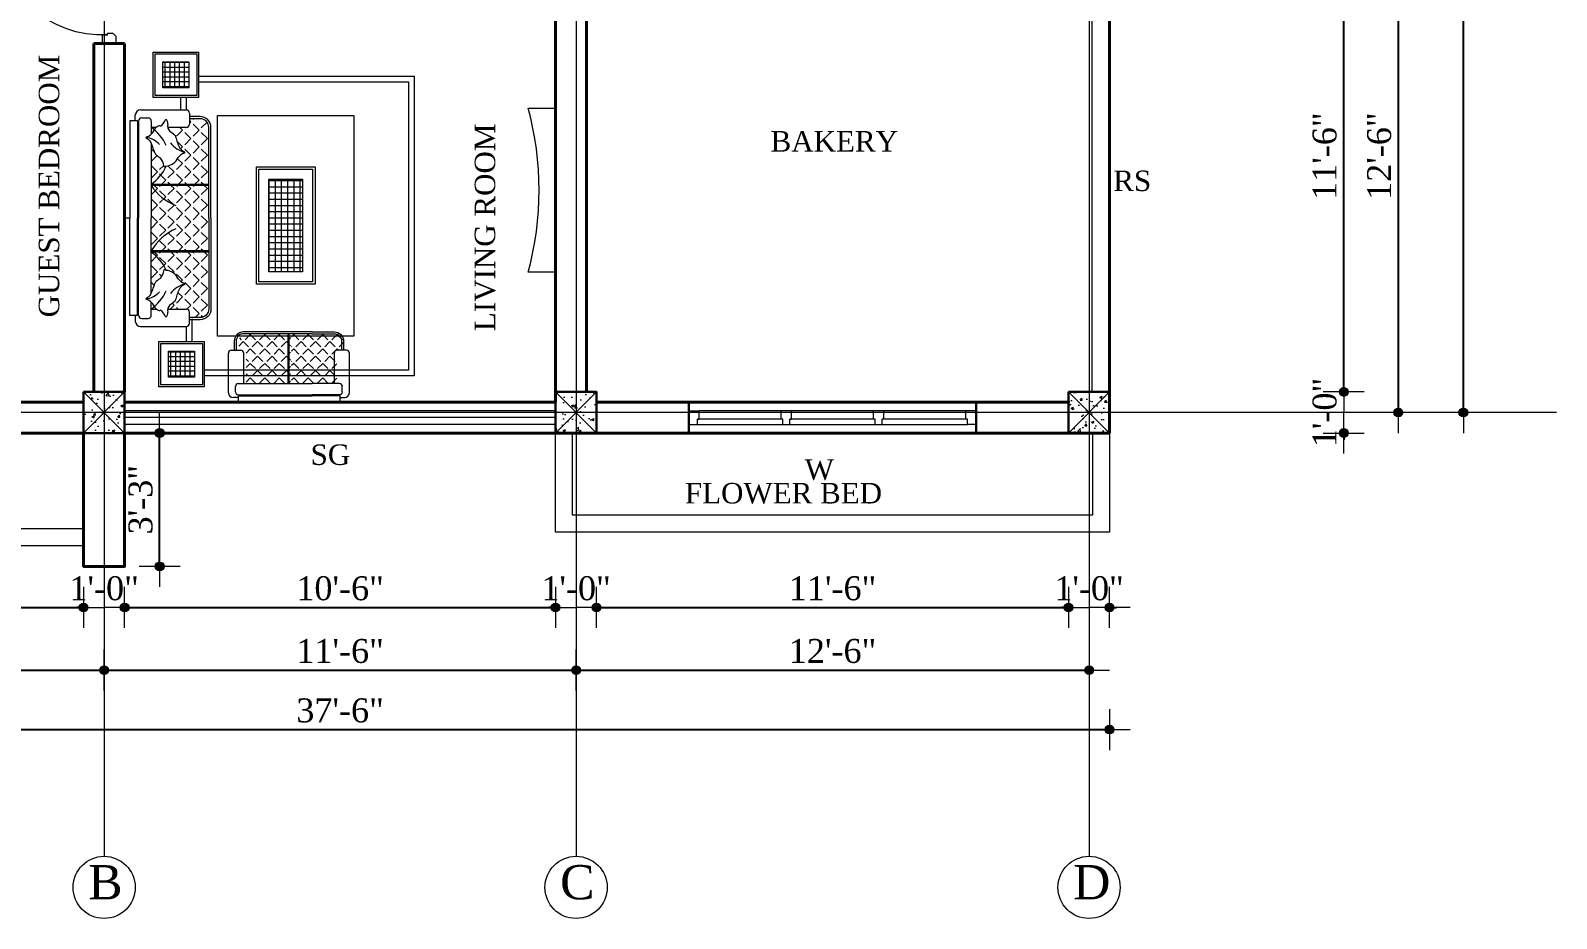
# Model space of a CAD drawing. Header units: feet. Extents: x 28652 to 66086, y -6769 to -640.
# Drawn here: x 63044.3 to 63490.5, y -1328.1 to -1068.5 of the extents above; entities that cross this region are included whole.
import ezdxf

# ---------------------------------------------------------------- set-up
doc = ezdxf.new("R2010")
doc.units = ezdxf.units.FT
doc.header["$LTSCALE"] = 50
doc.header["$MEASUREMENT"] = 0
doc.header["$PDMODE"] = 34
for name, color, linetype, lineweight in [('DIMENSION', 142, 'Continuous', 13), ('SES- Door&Window', 21, 'Continuous', 15), ('SES-DIMENSION', 142, 'Continuous', 13), ('SES-Furniture', 45, 'Continuous', 5), ('SES-HACTH', 8, 'Continuous', 13), ('SES-REBARS', 1, 'Continuous', 40), ('SES-Set Back Line', 2, 'Continuous', 15), ('SES-Staircase', 134, 'Continuous', 13), ('SES-TEXT', 3, 'Continuous', 20), ('SES-Wall Plan', 6, 'Continuous', 30)]:
    doc.layers.add(name, color=color, linetype=linetype, lineweight=lineweight)
doc.styles.add('7 INCH', font='times.ttf', dxfattribs={"height": 7})
doc.styles.add('SES-ARAIL', font='times.ttf', dxfattribs={"height": 6})
doc.linetypes.add('ZIGZAG', pattern='A,0.0001,-0.2,[131,ltypeshp.shx,S=0.2,R=0,X=-0.2,Y=0],-0.4,[131,ltypeshp.shx,S=0.2,R=180,X=0.2,Y=0],-0.2', length=0.8001)
doc.dimstyles.new('7 INCH', dxfattribs={"dimscale": 0, "dimtxt": 7, "dimasz": 1, "dimexe": 2, "dimexo": 9, "dimgap": 2, "dimtad": 1, "dimdec": 0, "dimzin": 3, "dimdsep": 46, "dimlunit": 4, "dimtxsty": '7 INCH', "dimblk": 'DIM', "dimcen": 3, "dimdle": 3, "dimse1": 1, "dimse2": 1, "dimclrd": 256, "dimclre": 256, "dimclrt": 7, "dimadec": 1, "dimazin": 2, "dimtfac": 1, "dimtdec": 0, "dimtix": 1, "dimtofl": 0, "dimtmove": 2, "dimatfit": 3, "dimldrblk": 'DIM', "dimfxl": 2, "dimfrac": 2, "dimtolj": 2, "dimtzin": 0, "dimarcsym": 0})

# ---------------------------------------------------------------- blocks, each defined once
blk = doc.blocks.new('c11')
at = {"layer": 'SES-HACTH', "linetype": 'ByBlock'}
h = blk.add_hatch(dxfattribs=at)
h.set_pattern_fill('AR-CONC', color=256)
h.set_pattern_definition([(50, (-20422.33, 19414.4167), (7.1726018, -0.6275213), [0.75, -8.25]), (355, (-20422.33, 19414.417), (-1.3875133, 7.5219213), [0.6, -6.6]), (100.451444, (-20421.732, 19414.3644), (5.7850885, 6.8943999), [0.637402, -7.0114211]), (46.1842, (-20422.33, 19416.417), (10.6724133, -1.6551928), [1.125, -12.375]), (96.635635, (-20421.441, 19416.279), (9.3466195, 9.741186), [0.9561034, -10.5171376]), (351.184164, (-20422.33, 19416.417), (9.3466195, 9.741186), [0.9, -9.9]), (21, (-20421.33, 19415.9167), (5.9690705, -4.0261889), [0.75, -8.25]), (326, (-20421.33, 19415.917), (2.4331533, 7.2515005), [0.6, -6.6]), (71.451445, (-20420.8325, 19415.581), (8.4022238, 3.2253115), [0.6374019, -7.0114211]), (37.5, (-20422.33, 19414.4167), (0.12159855, 3.32893854), [0, -6.52, 0, -6.7, 0, -6.625]), (7.5, (-20422.33, 19414.4167), (2.63069537, 3.9441171), [0, -3.82, 0, -6.37, 0, -2.525]), (327.5, (-20424.56, 19414.4167), (5.33822436, -0.22554872), [0, -2.5, 0, -7.8, 0, -10.35]), (317.5, (-20425.56, 19414.4167), (5.8318617, 1.0010498), [0, -3.25, 0, -5.18, 0, -7.35])])
h.paths.add_polyline_path([(-6, 6), (-6, -6), (6, -6), (6, 6)])
for p, q in [((-6, 6), (6, -6)), ((6, 6), (-6, -6))]:
    blk.add_line(p, q, dxfattribs=at)
at = {"layer": 'SES-Wall Plan', "linetype": 'ByBlock'}
blk.add_lwpolyline([(-6, 6), (6, 6), (6, -6), (-6, -6)], close=True, dxfattribs=at)
blk = doc.blocks.new('6H')
at = {"layer": 'SES- Door&Window'}
for p, q in [((-78, -2.5), (-75.5, -2.5)), ((-75.5, -2.5), (3.5, -2.5)), ((-75.5, -2.5), (-75.5, -4)), ((-75.5, -4), (-75, -4)), ((-50.5, -4), (-75.5, -4)), ((-75, -4), (-75, -6.5)), ((-51, -4), (-51, -6.5)), ((-50.5, -2.5), (-50.5, -4)), ((-48.5, -2.5), (-48.5, -4)), ((-48.5, -4), (-48, -4)), ((-23.5, -4), (-48.5, -4)), ((-48, -4), (-48, -6.5)), ((-24, -4), (-24, -6.5)), ((-23.5, -4), (-24, -4)), ((-23.5, -2.5), (-23.5, -4)), ((-21.5, -2.5), (-21.5, -4)), ((3, -4), (-21.5, -4)), ((-21, -4), (-21, -6.5)), ((3, -4), (3, -6.5)), ((3.5, -4), (3, -4)), ((6, -2.5), (3.5, -2.5)), ((3.5, -2.5), (3.5, -4)), ((-78, -6.5), (-75, -6.5)), ((3, -6.5), (-75, -6.5)), ((6, -6.5), (3, -6.5))]:
    blk.add_line(p, q, dxfattribs=at)
at = {"layer": 'SES-Wall Plan'}
for p, q in [((-78, -9), (-78, 0)), ((-78, -9), (-78, 0)), ((6, -9), (6, 0))]:
    blk.add_line(p, q, dxfattribs=at)
blk.add_lwpolyline([(6, 0), (-78, 0), (-78, -9), (6, -9)], close=True, dxfattribs=at)
blk = doc.blocks.new('DIM')
at = {"layer": 'DIMENSION'}
h = blk.add_hatch(color=256, dxfattribs=at)
h.paths.add_polyline_path([(0, 1.28), (0, 0), (1.28, 0, 0.414214)])
h.paths.add_polyline_path([(1.28, 0), (0, 0), (0, -1.28, 0.414214)])
h.paths.add_polyline_path([(0, 0), (-1.28, 0, 0.414214), (0, -1.28)])
h.paths.add_polyline_path([(0, 1.28, 0.414214), (-1.28, 0), (0, 0)])
for p, q in [((0, 6), (0, -6)), ((-6, 0), (6, 0))]:
    blk.add_line(p, q, dxfattribs=at)
blk.add_circle((0, 0), 1.28, dxfattribs=at)
blk = doc.blocks.new('*D1633')
at = {"layer": 'Defpoints', "color": 0, "linetype": 'ByBlock', "transparency": 16777216}
for p in [(62921.82, -1186.19), (63059.82, -1186.19), (63059.82, -1237.19)]:
    blk.add_point(p, dxfattribs=at)
at = {"layer": 'SES-DIMENSION', "linetype": 'ByBlock', "lineweight": -2, "transparency": 16777216}
blk.add_line((62922.82, -1237.19), (63058.82, -1237.19), dxfattribs=at)
at = {"layer": 'SES-DIMENSION', "linetype": 'ByBlock', "lineweight": -2, "transparency": 16777216, "rotation": 180}
blk.add_blockref('DIM', (62921.82, -1237.19), dxfattribs=at)
at = {"layer": 'SES-DIMENSION', "linetype": 'ByBlock', "lineweight": -2, "transparency": 16777216}
blk.add_blockref('DIM', (63059.82, -1237.19), dxfattribs=at)
at = {"layer": 'SES-DIMENSION', "color": 7, "linetype": 'ByBlock', "transparency": 16777216, "insert": (62990.82, -1231.63), "char_height": 7, "attachment_point": 5, "style": '7 INCH'}
blk.add_mtext('\\A2;11\'-6"', dxfattribs=at)
blk = doc.blocks.new('*D1634')
at = {"layer": 'Defpoints', "color": 0, "linetype": 'ByBlock', "transparency": 16777216}
for p in [(63059.82, -1186.19), (63071.82, -1186.19), (63071.82, -1237.19)]:
    blk.add_point(p, dxfattribs=at)
at = {"layer": 'SES-DIMENSION', "linetype": 'ByBlock', "lineweight": -2, "transparency": 16777216}
for p, q in [((63058.82, -1237.19), (63057.82, -1237.19)), ((63072.82, -1237.19), (63073.82, -1237.19))]:
    blk.add_line(p, q, dxfattribs=at)
blk.add_blockref('DIM', (63059.82, -1237.19), dxfattribs=at)
at = {"layer": 'SES-DIMENSION', "linetype": 'ByBlock', "lineweight": -2, "transparency": 16777216, "rotation": 180}
blk.add_blockref('DIM', (63071.82, -1237.19), dxfattribs=at)
at = {"layer": 'SES-DIMENSION', "color": 7, "linetype": 'ByBlock', "transparency": 16777216, "insert": (63065.82, -1231.63), "char_height": 7, "attachment_point": 5, "style": '7 INCH'}
blk.add_mtext('\\A2;1\'-0"', dxfattribs=at)
blk = doc.blocks.new('*D1635')
at = {"layer": 'Defpoints', "color": 0, "linetype": 'ByBlock', "transparency": 16777216}
for p in [(63071.82, -1186.19), (63197.82, -1183.19), (63197.82, -1237.19)]:
    blk.add_point(p, dxfattribs=at)
at = {"layer": 'SES-DIMENSION', "linetype": 'ByBlock', "lineweight": -2, "transparency": 16777216}
blk.add_line((63072.82, -1237.19), (63196.82, -1237.19), dxfattribs=at)
at = {"layer": 'SES-DIMENSION', "linetype": 'ByBlock', "lineweight": -2, "transparency": 16777216, "rotation": 180}
blk.add_blockref('DIM', (63071.82, -1237.19), dxfattribs=at)
at = {"layer": 'SES-DIMENSION', "linetype": 'ByBlock', "lineweight": -2, "transparency": 16777216}
blk.add_blockref('DIM', (63197.82, -1237.19), dxfattribs=at)
at = {"layer": 'SES-DIMENSION', "color": 7, "linetype": 'ByBlock', "transparency": 16777216, "insert": (63134.82, -1231.63), "char_height": 7, "attachment_point": 5, "style": '7 INCH'}
blk.add_mtext('\\A2;10\'-6"', dxfattribs=at)
blk = doc.blocks.new('*D1636')
at = {"layer": 'Defpoints', "color": 0, "linetype": 'ByBlock', "transparency": 16777216}
for p in [(63197.82, -1183.19), (63209.82, -1186.19), (63209.82, -1237.19)]:
    blk.add_point(p, dxfattribs=at)
at = {"layer": 'SES-DIMENSION', "linetype": 'ByBlock', "lineweight": -2, "transparency": 16777216}
for p, q in [((63196.82, -1237.19), (63195.82, -1237.19)), ((63210.82, -1237.19), (63211.82, -1237.19))]:
    blk.add_line(p, q, dxfattribs=at)
blk.add_blockref('DIM', (63197.82, -1237.19), dxfattribs=at)
at = {"layer": 'SES-DIMENSION', "linetype": 'ByBlock', "lineweight": -2, "transparency": 16777216, "rotation": 180}
blk.add_blockref('DIM', (63209.82, -1237.19), dxfattribs=at)
at = {"layer": 'SES-DIMENSION', "color": 7, "linetype": 'ByBlock', "transparency": 16777216, "insert": (63203.82, -1231.63), "char_height": 7, "attachment_point": 5, "style": '7 INCH'}
blk.add_mtext('\\A2;1\'-0"', dxfattribs=at)
blk = doc.blocks.new('*D1637')
at = {"layer": 'Defpoints', "color": 0, "linetype": 'ByBlock', "transparency": 16777216}
for p in [(63209.82, -1186.19), (63347.82, -1186.19), (63347.82, -1237.19)]:
    blk.add_point(p, dxfattribs=at)
at = {"layer": 'SES-DIMENSION', "linetype": 'ByBlock', "lineweight": -2, "transparency": 16777216}
blk.add_line((63210.82, -1237.19), (63346.82, -1237.19), dxfattribs=at)
at = {"layer": 'SES-DIMENSION', "linetype": 'ByBlock', "lineweight": -2, "transparency": 16777216, "rotation": 180}
blk.add_blockref('DIM', (63209.82, -1237.19), dxfattribs=at)
at = {"layer": 'SES-DIMENSION', "linetype": 'ByBlock', "lineweight": -2, "transparency": 16777216}
blk.add_blockref('DIM', (63347.82, -1237.19), dxfattribs=at)
at = {"layer": 'SES-DIMENSION', "color": 7, "linetype": 'ByBlock', "transparency": 16777216, "insert": (63278.82, -1231.63), "char_height": 7, "attachment_point": 5, "style": '7 INCH'}
blk.add_mtext('\\A2;11\'-6"', dxfattribs=at)
blk = doc.blocks.new('*D1638')
at = {"layer": 'Defpoints', "color": 0, "linetype": 'ByBlock', "transparency": 16777216}
for p in [(63347.82, -1186.19), (63359.82, -1186.19), (63359.82, -1237.19)]:
    blk.add_point(p, dxfattribs=at)
at = {"layer": 'SES-DIMENSION', "linetype": 'ByBlock', "lineweight": -2, "transparency": 16777216}
for p, q in [((63346.82, -1237.19), (63345.82, -1237.19)), ((63360.82, -1237.19), (63361.82, -1237.19))]:
    blk.add_line(p, q, dxfattribs=at)
blk.add_blockref('DIM', (63347.82, -1237.19), dxfattribs=at)
at = {"layer": 'SES-DIMENSION', "linetype": 'ByBlock', "lineweight": -2, "transparency": 16777216, "rotation": 180}
blk.add_blockref('DIM', (63359.82, -1237.19), dxfattribs=at)
at = {"layer": 'SES-DIMENSION', "color": 7, "linetype": 'ByBlock', "transparency": 16777216, "insert": (63353.82, -1231.63), "char_height": 7, "attachment_point": 5, "style": '7 INCH'}
blk.add_mtext('\\A2;1\'-0"', dxfattribs=at)
blk = doc.blocks.new('*D1639')
at = {"layer": 'Defpoints', "color": 0, "linetype": 'ByBlock', "transparency": 16777216}
for p in [(62915.82, -1186.19), (63065.82, -1186.19), (63065.82, -1255.52)]:
    blk.add_point(p, dxfattribs=at)
at = {"layer": 'SES-DIMENSION', "linetype": 'ByBlock', "lineweight": -2, "transparency": 16777216}
blk.add_line((62916.82, -1255.52), (63064.82, -1255.52), dxfattribs=at)
at = {"layer": 'SES-DIMENSION', "linetype": 'ByBlock', "lineweight": -2, "transparency": 16777216, "rotation": 180}
blk.add_blockref('DIM', (62915.82, -1255.52), dxfattribs=at)
at = {"layer": 'SES-DIMENSION', "linetype": 'ByBlock', "lineweight": -2, "transparency": 16777216}
blk.add_blockref('DIM', (63065.82, -1255.52), dxfattribs=at)
at = {"layer": 'SES-DIMENSION', "color": 7, "linetype": 'ByBlock', "transparency": 16777216, "insert": (62990.82, -1249.96), "char_height": 7, "attachment_point": 5, "style": '7 INCH'}
blk.add_mtext('\\A2;12\'-6"', dxfattribs=at)
blk = doc.blocks.new('*D1640')
at = {"layer": 'Defpoints', "color": 0, "linetype": 'ByBlock', "transparency": 16777216}
for p in [(63065.82, -1186.19), (63203.82, -1186.19), (63203.82, -1255.52)]:
    blk.add_point(p, dxfattribs=at)
at = {"layer": 'SES-DIMENSION', "linetype": 'ByBlock', "lineweight": -2, "transparency": 16777216}
blk.add_line((63066.82, -1255.52), (63202.82, -1255.52), dxfattribs=at)
at = {"layer": 'SES-DIMENSION', "linetype": 'ByBlock', "lineweight": -2, "transparency": 16777216, "rotation": 180}
blk.add_blockref('DIM', (63065.82, -1255.52), dxfattribs=at)
at = {"layer": 'SES-DIMENSION', "linetype": 'ByBlock', "lineweight": -2, "transparency": 16777216}
blk.add_blockref('DIM', (63203.82, -1255.52), dxfattribs=at)
at = {"layer": 'SES-DIMENSION', "color": 7, "linetype": 'ByBlock', "transparency": 16777216, "insert": (63134.82, -1249.96), "char_height": 7, "attachment_point": 5, "style": '7 INCH'}
blk.add_mtext('\\A2;11\'-6"', dxfattribs=at)
blk = doc.blocks.new('*D1641')
at = {"layer": 'Defpoints', "color": 0, "linetype": 'ByBlock', "transparency": 16777216}
for p in [(63203.82, -1186.19), (63353.82, -1186.19), (63353.82, -1255.52)]:
    blk.add_point(p, dxfattribs=at)
at = {"layer": 'SES-DIMENSION', "linetype": 'ByBlock', "lineweight": -2, "transparency": 16777216}
blk.add_line((63204.82, -1255.52), (63352.82, -1255.52), dxfattribs=at)
at = {"layer": 'SES-DIMENSION', "linetype": 'ByBlock', "lineweight": -2, "transparency": 16777216, "rotation": 180}
blk.add_blockref('DIM', (63203.82, -1255.52), dxfattribs=at)
at = {"layer": 'SES-DIMENSION', "linetype": 'ByBlock', "lineweight": -2, "transparency": 16777216}
blk.add_blockref('DIM', (63353.82, -1255.52), dxfattribs=at)
at = {"layer": 'SES-DIMENSION', "color": 7, "linetype": 'ByBlock', "transparency": 16777216, "insert": (63278.82, -1249.96), "char_height": 7, "attachment_point": 5, "style": '7 INCH'}
blk.add_mtext('\\A2;12\'-6"', dxfattribs=at)
blk = doc.blocks.new('*D1642')
at = {"layer": 'Defpoints', "color": 0, "linetype": 'ByBlock', "transparency": 16777216}
for p in [(62909.82, -1186.19), (63359.82, -1186.19), (63359.82, -1272.9)]:
    blk.add_point(p, dxfattribs=at)
at = {"layer": 'SES-DIMENSION', "linetype": 'ByBlock', "lineweight": -2, "transparency": 16777216}
blk.add_line((62910.82, -1272.9), (63358.82, -1272.9), dxfattribs=at)
at = {"layer": 'SES-DIMENSION', "linetype": 'ByBlock', "lineweight": -2, "transparency": 16777216, "rotation": 180}
blk.add_blockref('DIM', (62909.82, -1272.9), dxfattribs=at)
at = {"layer": 'SES-DIMENSION', "linetype": 'ByBlock', "lineweight": -2, "transparency": 16777216}
blk.add_blockref('DIM', (63359.82, -1272.9), dxfattribs=at)
at = {"layer": 'SES-DIMENSION', "color": 7, "linetype": 'ByBlock', "transparency": 16777216, "insert": (63134.82, -1267.33), "char_height": 7, "attachment_point": 5, "style": '7 INCH'}
blk.add_mtext('\\A2;37\'-6"', dxfattribs=at)
blk = doc.blocks.new('*D1662')
at = {"layer": 'Defpoints', "color": 0, "linetype": 'ByBlock', "transparency": 16777216}
for p in [(63359.82, -1174.19), (63428.28, -1174.19), (63359.82, -1186.19)]:
    blk.add_point(p, dxfattribs=at)
at = {"layer": 'SES-DIMENSION', "linetype": 'ByBlock', "lineweight": -2, "transparency": 16777216}
for p, q in [((63428.28, -1173.19), (63428.28, -1172.19)), ((63428.28, -1187.19), (63428.28, -1188.19))]:
    blk.add_line(p, q, dxfattribs=at)
for p, rotation in [((63428.28, -1174.19), 270), ((63428.28, -1186.19), 90)]:
    blk.add_blockref('DIM', p, dxfattribs=dict(at, rotation=rotation))
at = {"layer": 'SES-DIMENSION', "color": 7, "linetype": 'ByBlock', "transparency": 16777216, "insert": (63422.72, -1180.19), "char_height": 7, "attachment_point": 5, "rotation": 90, "style": '7 INCH'}
blk.add_mtext('\\A2;1\'-0"', dxfattribs=at)
blk = doc.blocks.new('*D1663')
at = {"layer": 'Defpoints', "color": 0, "linetype": 'ByBlock', "transparency": 16777216}
for p in [(63359.82, -1036.3), (63428.28, -1036.3), (63359.82, -1174.19)]:
    blk.add_point(p, dxfattribs=at)
at = {"layer": 'SES-DIMENSION', "linetype": 'ByBlock', "lineweight": -2, "transparency": 16777216}
blk.add_line((63428.28, -1173.19), (63428.28, -1037.3), dxfattribs=at)
for p, rotation in [((63428.28, -1036.3), 90), ((63428.28, -1174.19), 270)]:
    blk.add_blockref('DIM', p, dxfattribs=dict(at, rotation=rotation))
at = {"layer": 'SES-DIMENSION', "color": 7, "linetype": 'ByBlock', "transparency": 16777216, "insert": (63422.72, -1105.24), "char_height": 7, "attachment_point": 5, "rotation": 90, "style": '7 INCH'}
blk.add_mtext('\\A2;11\'-6"', dxfattribs=at)
blk = doc.blocks.new('*D1668')
at = {"layer": 'Defpoints', "color": 0, "linetype": 'ByBlock', "transparency": 16777216}
for p in [(63359.82, -1030.3), (63359.82, -1180.19), (63444.24, -1180.19)]:
    blk.add_point(p, dxfattribs=at)
at = {"layer": 'SES-DIMENSION', "linetype": 'ByBlock', "lineweight": -2, "transparency": 16777216}
blk.add_line((63444.24, -1031.3), (63444.24, -1179.19), dxfattribs=at)
for p, rotation in [((63444.24, -1030.3), 90), ((63444.24, -1180.19), 270)]:
    blk.add_blockref('DIM', p, dxfattribs=dict(at, rotation=rotation))
at = {"layer": 'SES-DIMENSION', "color": 7, "linetype": 'ByBlock', "transparency": 16777216, "insert": (63438.68, -1105.24), "char_height": 7, "attachment_point": 5, "rotation": 90, "style": '7 INCH'}
blk.add_mtext('\\A2;12\'-6"', dxfattribs=at)
blk = doc.blocks.new('*D1669')
at = {"layer": 'Defpoints', "color": 0, "linetype": 'ByBlock', "transparency": 16777216}
for p in [(63359.82, -877.41), (63463.26, -877.41), (63359.82, -1180.19)]:
    blk.add_point(p, dxfattribs=at)
at = {"layer": 'SES-DIMENSION', "linetype": 'ByBlock', "lineweight": -2, "transparency": 16777216}
blk.add_line((63463.26, -1179.19), (63463.26, -878.41), dxfattribs=at)
for p, rotation in [((63463.26, -877.41), 90), ((63463.26, -1180.19), 270)]:
    blk.add_blockref('DIM', p, dxfattribs=dict(at, rotation=rotation))
at = {"layer": 'SES-DIMENSION', "color": 7, "linetype": 'ByBlock', "transparency": 16777216, "insert": (63457.7, -1028.8), "char_height": 7, "attachment_point": 5, "rotation": 90, "style": '7 INCH'}
blk.add_mtext('\\A2;25\'-3"', dxfattribs=at)
blk = doc.blocks.new('3ls')
at = {"layer": 'SES- Door&Window'}
for p, q in [((-36, -2.5), (-34, -2.5)), ((-34, -2.5), (-33, -3.5)), ((-33, -5), (-33, -3.5)), ((-2, -2.5), (-3, -3.5)), ((-3, -5), (-3, -3.5)), ((0, -2.5), (-2, -2.5)), ((-36, -6.5), (-33.5, -6.5)), ((-33.5, -6.5), (-33.5, -5)), ((-33.5, -5), (-33, -5)), ((-2.5, -5), (-3, -5)), ((-2.5, -6.5), (-2.5, -5)), ((0, -6.5), (-2.5, -6.5))]:
    blk.add_line(p, q, dxfattribs=at)
blk.add_lwpolyline([(-2.5, -6.5), (-2.5, -37.5), (-4, -37.5), (-4, -6.5)], close=True, dxfattribs=at)
blk.add_arc((-2.5, -6.5), 31.04, 177.2298, 267.2298, dxfattribs=at)
at = {"layer": 'SES-Wall Plan', "color": 6, "ltscale": 2}
for p, q in [((-36, -6.5), (-36, -1.5)), ((0, -6.5), (0, -1.5))]:
    blk.add_line(p, q, dxfattribs=at)
blk = doc.blocks.new('*D1631')
at = {"layer": 'Defpoints', "color": 0, "linetype": 'ByBlock', "transparency": 16777216}
for p in [(63071.82, -1186.19), (63082.05, -1186.19), (63071.82, -1225.19)]:
    blk.add_point(p, dxfattribs=at)
at = {"layer": 'SES-DIMENSION', "linetype": 'ByBlock', "lineweight": -2, "transparency": 16777216}
blk.add_line((63082.05, -1224.19), (63082.05, -1187.19), dxfattribs=at)
for p, rotation in [((63082.05, -1186.19), 90), ((63082.05, -1225.19), 270)]:
    blk.add_blockref('DIM', p, dxfattribs=dict(at, rotation=rotation))
at = {"layer": 'SES-DIMENSION', "color": 7, "linetype": 'ByBlock', "transparency": 16777216, "insert": (63076.49, -1205.69), "char_height": 7, "attachment_point": 5, "rotation": 90, "style": '7 INCH'}
blk.add_mtext('\\A2;3\'-3"', dxfattribs=at)
blk = doc.blocks.new('*X1520')
at = {"color": 0}
for p, q in [((1.494, 2.3), (1.765, 2.3)), ((1.494, 2.25), (1.765, 2.25)), ((1.5, 2.028), (1.5, 2.3)), ((1.55, 2.028), (1.55, 2.3)), ((1.6, 2.028), (1.6, 2.3)), ((1.65, 2.028), (1.65, 2.3)), ((1.7, 2.028), (1.7, 2.3)), ((1.75, 2.028), (1.75, 2.3)), ((1.494, 2.2), (1.765, 2.2)), ((1.494, 2.15), (1.765, 2.15)), ((1.494, 2.1), (1.765, 2.1)), ((1.494, 2.05), (1.765, 2.05))]:
    blk.add_line(p, q, dxfattribs=at)
blk = doc.blocks.new('*X1522')
at = {"color": 0}
for p, q in [((-0.931, 2.175), (-0.877, 2.121)), ((-0.778, 2.178), (-0.834, 2.121)), ((-0.778, 2.178), (-0.721, 2.121)), ((-0.622, 2.178), (-0.679, 2.121)), ((-0.622, 2.178), (-0.566, 2.121)), ((-0.467, 2.178), (-0.523, 2.121)), ((-0.467, 2.178), (-0.41, 2.121)), ((-0.351, 2.138), (-0.368, 2.121)), ((-0.311, 2.178), (-0.341, 2.148)), ((-0.311, 2.178), (-0.255, 2.121)), ((-0.156, 2.178), (-0.212, 2.121)), ((-0.156, 2.178), (-0.099, 2.121)), ((0, 2.178), (-0.057, 2.121)), ((0, 2.178), (0.057, 2.121)), ((0.156, 2.178), (0.099, 2.121)), ((0.156, 2.178), (0.212, 2.121)), ((0.27, 2.137), (0.255, 2.121)), ((0.311, 2.178), (0.28, 2.147)), ((0.311, 2.178), (0.368, 2.121)), ((0.467, 2.178), (0.41, 2.121)), ((0.467, 2.178), (0.523, 2.121)), ((0.622, 2.178), (0.566, 2.121)), ((0.622, 2.178), (0.679, 2.121)), ((0.778, 2.178), (0.721, 2.121)), ((0.778, 2.178), (0.834, 2.121)), ((-0.964, 2.053), (-0.955, 2.044)), ((-0.933, 2.022), (-0.944, 2.012)), ((-0.933, 2.022), (-0.923, 2.012)), ((-0.856, 2.1), (-0.912, 2.044)), ((-0.856, 2.1), (-0.799, 2.044)), ((-0.778, 2.022), (-0.834, 1.966)), ((-0.778, 2.022), (-0.721, 1.966)), ((-0.7, 2.1), (-0.757, 2.044)), ((-0.7, 2.1), (-0.643, 2.044)), ((-0.622, 2.022), (-0.679, 1.966)), ((-0.622, 2.022), (-0.566, 1.966)), ((-0.544, 2.1), (-0.601, 2.044)), ((-0.544, 2.1), (-0.488, 2.044)), ((-0.467, 2.022), (-0.523, 1.966)), ((-0.467, 2.022), (-0.41, 1.966)), ((-0.389, 2.1), (-0.445, 2.044)), ((-0.389, 2.1), (-0.351, 2.062)), ((-0.341, 2.052), (-0.332, 2.044)), ((-0.311, 2.022), (-0.341, 1.992)), ((-0.311, 2.022), (-0.255, 1.966)), ((-0.233, 2.1), (-0.29, 2.044)), ((-0.233, 2.1), (-0.177, 2.044)), ((-0.156, 2.022), (-0.212, 1.966)), ((-0.156, 2.022), (-0.099, 1.966)), ((-0.078, 2.1), (-0.134, 2.044)), ((-0.078, 2.1), (-0.021, 2.044)), ((0, 2.022), (-0.057, 1.966)), ((0, 2.022), (0.057, 1.966)), ((0.078, 2.1), (0.021, 2.044)), ((0.078, 2.1), (0.134, 2.044)), ((0.156, 2.022), (0.099, 1.966)), ((0.156, 2.022), (0.212, 1.966)), ((0.233, 2.1), (0.177, 2.044)), ((0.233, 2.1), (0.27, 2.063)), ((0.28, 2.053), (0.29, 2.044)), ((0.311, 2.022), (0.28, 1.991)), ((0.311, 2.022), (0.368, 1.966)), ((0.389, 2.1), (0.332, 2.044)), ((0.389, 2.1), (0.445, 2.044)), ((0.467, 2.022), (0.41, 1.966)), ((0.467, 2.022), (0.523, 1.966)), ((0.544, 2.1), (0.488, 2.044)), ((0.544, 2.1), (0.601, 2.044)), ((0.622, 2.022), (0.566, 1.966)), ((0.622, 2.022), (0.679, 1.966)), ((0.7, 2.1), (0.643, 2.044)), ((0.7, 2.1), (0.757, 2.044)), ((0.778, 2.022), (0.721, 1.966)), ((0.778, 2.022), (0.813, 1.987)), ((0.856, 2.1), (0.799, 2.044)), ((0.856, 2.1), (0.893, 2.063)), ((0.889, 2.134), (0.877, 2.121)), ((-0.883, 1.972), (-0.877, 1.966)), ((-0.856, 1.945), (-0.883, 1.917)), ((-0.856, 1.945), (-0.799, 1.888)), ((-0.7, 1.945), (-0.746, 1.899)), ((-0.7, 1.945), (-0.683, 1.927)), ((-0.544, 1.945), (-0.59, 1.899)), ((-0.544, 1.945), (-0.488, 1.888)), ((-0.467, 1.867), (-0.523, 1.81)), ((-0.467, 1.867), (-0.41, 1.81)), ((-0.389, 1.945), (-0.445, 1.888)), ((-0.389, 1.945), (-0.351, 1.907)), ((-0.351, 1.982), (-0.368, 1.966)), ((-0.341, 1.897), (-0.332, 1.888)), ((-0.311, 1.867), (-0.341, 1.837)), ((-0.311, 1.867), (-0.255, 1.81)), ((-0.233, 1.945), (-0.29, 1.888)), ((-0.233, 1.945), (-0.177, 1.888)), ((-0.156, 1.867), (-0.212, 1.81)), ((-0.156, 1.867), (-0.099, 1.81)), ((-0.078, 1.945), (-0.134, 1.888)), ((-0.078, 1.945), (-0.021, 1.888)), ((0, 1.867), (-0.057, 1.81)), ((0, 1.867), (0.057, 1.81)), ((0.078, 1.945), (0.021, 1.888)), ((0.078, 1.945), (0.134, 1.888)), ((0.156, 1.867), (0.099, 1.81)), ((0.156, 1.867), (0.212, 1.81)), ((0.233, 1.945), (0.177, 1.888)), ((0.233, 1.945), (0.27, 1.908)), ((0.27, 1.981), (0.255, 1.966)), ((0.28, 1.898), (0.29, 1.888)), ((0.311, 1.867), (0.28, 1.836)), ((0.311, 1.867), (0.368, 1.81)), ((0.389, 1.945), (0.332, 1.888)), ((0.389, 1.945), (0.445, 1.888)), ((0.467, 1.867), (0.41, 1.81)), ((0.467, 1.867), (0.475, 1.859)), ((0.544, 1.945), (0.488, 1.888)), ((0.544, 1.945), (0.557, 1.932)), ((0.7, 1.945), (0.658, 1.902)), ((0.7, 1.945), (0.757, 1.888)), ((0.778, 1.867), (0.759, 1.848)), ((0.778, 1.867), (0.812, 1.832)), ((0.812, 1.901), (0.799, 1.888)), ((-0.883, 1.817), (-0.877, 1.81)), ((-0.581, 1.753), (-0.601, 1.733)), ((-0.526, 1.77), (-0.488, 1.732)), ((-0.467, 1.711), (-0.523, 1.655)), ((-0.467, 1.711), (-0.41, 1.655)), ((-0.436, 1.742), (-0.445, 1.732)), ((-0.389, 1.789), (-0.436, 1.742)), ((-0.389, 1.789), (-0.351, 1.751)), ((-0.351, 1.827), (-0.368, 1.81)), ((-0.341, 1.741), (-0.332, 1.732)), ((-0.311, 1.711), (-0.341, 1.681)), ((-0.311, 1.711), (-0.255, 1.655)), ((-0.233, 1.789), (-0.29, 1.732)), ((-0.233, 1.789), (-0.177, 1.732)), ((-0.156, 1.711), (-0.212, 1.655)), ((-0.156, 1.711), (-0.099, 1.655)), ((-0.078, 1.789), (-0.134, 1.732)), ((-0.078, 1.789), (-0.021, 1.732)), ((0, 1.711), (-0.057, 1.655)), ((0, 1.711), (0.057, 1.655)), ((0.078, 1.789), (0.021, 1.732)), ((0.078, 1.789), (0.134, 1.732)), ((0.156, 1.711), (0.099, 1.655)), ((0.156, 1.711), (0.212, 1.655)), ((0.233, 1.789), (0.177, 1.732)), ((0.233, 1.789), (0.27, 1.752)), ((0.27, 1.826), (0.255, 1.81)), ((0.28, 1.742), (0.29, 1.732)), ((0.311, 1.711), (0.28, 1.68)), ((0.311, 1.711), (0.32, 1.702)), ((0.389, 1.789), (0.332, 1.732)), ((0.389, 1.789), (0.407, 1.77)), ((0.407, 1.77), (0.445, 1.732)), ((0.467, 1.711), (0.41, 1.655)), ((0.467, 1.711), (0.523, 1.655)), ((0.509, 1.753), (0.488, 1.732)), ((-0.724, 1.657), (-0.721, 1.655)), ((-0.647, 1.687), (-0.679, 1.655)), ((-0.619, 1.708), (-0.566, 1.655)), ((-0.358, 1.664), (-0.368, 1.655)), ((-0.351, 1.671), (-0.358, 1.664)), ((0.27, 1.67), (0.255, 1.655)), ((0.32, 1.702), (0.368, 1.655)), ((0.592, 1.681), (0.566, 1.655))]:
    blk.add_line(p, q, dxfattribs=at)
blk = doc.blocks.new('*X1523')
at = {"color": 0}
for p, q in [((1.519, 2.9), (2.264, 2.9)), ((1.519, 2.85), (2.264, 2.85)), ((1.55, 2.632), (1.55, 2.904)), ((1.6, 2.632), (1.6, 2.904)), ((1.65, 2.632), (1.65, 2.904)), ((1.7, 2.632), (1.7, 2.904)), ((1.75, 2.632), (1.75, 2.904)), ((1.8, 2.632), (1.8, 2.904)), ((1.85, 2.632), (1.85, 2.904)), ((1.9, 2.632), (1.9, 2.904)), ((1.95, 2.632), (1.95, 2.904)), ((2, 2.632), (2, 2.904)), ((2.05, 2.632), (2.05, 2.904)), ((2.1, 2.632), (2.1, 2.904)), ((2.15, 2.632), (2.15, 2.904)), ((2.2, 2.632), (2.2, 2.904)), ((2.25, 2.632), (2.25, 2.904)), ((1.519, 2.8), (2.264, 2.8)), ((1.519, 2.75), (2.264, 2.75)), ((1.519, 2.7), (2.264, 2.7)), ((1.519, 2.65), (2.264, 2.65))]:
    blk.add_line(p, q, dxfattribs=at)
blk = doc.blocks.new('*X1521')
at = {"color": 0}
for p, q in [((-0.389, 3.811), (-0.433, 3.856)), ((-0.433, 3.767), (-0.41, 3.79)), ((-0.389, 3.811), (-0.332, 3.868)), ((-0.311, 3.734), (-0.368, 3.79)), ((-0.311, 3.734), (-0.255, 3.79)), ((-0.233, 3.811), (-0.29, 3.868)), ((-0.233, 3.811), (-0.177, 3.868)), ((-0.156, 3.734), (-0.212, 3.79)), ((-0.156, 3.734), (-0.099, 3.79)), ((-0.078, 3.811), (-0.134, 3.868)), ((-0.078, 3.811), (-0.021, 3.868)), ((0, 3.734), (-0.057, 3.79)), ((0, 3.734), (0.043, 3.777)), ((0.043, 3.846), (0.021, 3.868)), ((0.078, 3.811), (0.053, 3.836)), ((0.053, 3.787), (0.057, 3.79)), ((0.078, 3.811), (0.134, 3.868)), ((0.156, 3.734), (0.099, 3.79)), ((0.156, 3.734), (0.212, 3.79)), ((0.233, 3.811), (0.177, 3.868)), ((0.233, 3.811), (0.29, 3.868)), ((0.311, 3.734), (0.255, 3.79)), ((0.311, 3.734), (0.368, 3.79)), ((0.389, 3.811), (0.332, 3.868)), ((0.389, 3.811), (0.445, 3.868)), ((0.467, 3.734), (0.41, 3.79)), ((0.467, 3.734), (0.523, 3.79)), ((0.54, 3.816), (0.488, 3.868)), ((-0.389, 3.656), (-0.433, 3.7)), ((-0.433, 3.611), (-0.41, 3.635)), ((-0.389, 3.656), (-0.332, 3.712)), ((-0.311, 3.578), (-0.368, 3.635)), ((-0.311, 3.578), (-0.255, 3.635)), ((-0.233, 3.656), (-0.29, 3.712)), ((-0.233, 3.656), (-0.177, 3.712)), ((-0.156, 3.578), (-0.212, 3.635)), ((-0.156, 3.578), (-0.099, 3.635)), ((-0.078, 3.656), (-0.134, 3.712)), ((-0.078, 3.656), (-0.021, 3.712)), ((0, 3.578), (-0.057, 3.635)), ((0, 3.578), (0.043, 3.621)), ((0.043, 3.69), (0.021, 3.712)), ((0.078, 3.656), (0.053, 3.68)), ((0.053, 3.631), (0.057, 3.635)), ((0.078, 3.656), (0.134, 3.712)), ((0.156, 3.578), (0.099, 3.635)), ((0.156, 3.578), (0.212, 3.635)), ((0.233, 3.656), (0.177, 3.712)), ((0.233, 3.656), (0.29, 3.712)), ((0.311, 3.578), (0.255, 3.635)), ((0.311, 3.578), (0.368, 3.635)), ((0.389, 3.656), (0.332, 3.712)), ((0.389, 3.656), (0.445, 3.712)), ((0.467, 3.578), (0.41, 3.635)), ((0.467, 3.578), (0.523, 3.635)), ((0.54, 3.661), (0.488, 3.712)), ((-0.467, 3.422), (-0.514, 3.47)), ((-0.467, 3.422), (-0.41, 3.479)), ((-0.389, 3.5), (-0.433, 3.545)), ((-0.389, 3.5), (-0.332, 3.557)), ((-0.311, 3.422), (-0.368, 3.479)), ((-0.311, 3.422), (-0.255, 3.479)), ((-0.233, 3.5), (-0.29, 3.557)), ((-0.233, 3.5), (-0.177, 3.557)), ((-0.156, 3.422), (-0.212, 3.479)), ((-0.156, 3.422), (-0.099, 3.479)), ((-0.078, 3.5), (-0.134, 3.557)), ((-0.078, 3.5), (-0.021, 3.557)), ((0, 3.422), (-0.057, 3.479)), ((0, 3.422), (0.043, 3.466)), ((0.043, 3.535), (0.021, 3.557)), ((0.078, 3.5), (0.053, 3.525)), ((0.053, 3.476), (0.057, 3.479)), ((0.078, 3.5), (0.134, 3.557)), ((0.156, 3.422), (0.099, 3.479)), ((0.156, 3.422), (0.212, 3.479)), ((0.233, 3.5), (0.177, 3.557)), ((0.233, 3.5), (0.29, 3.557)), ((0.311, 3.422), (0.255, 3.479)), ((0.311, 3.422), (0.368, 3.479)), ((0.389, 3.5), (0.332, 3.557)), ((0.389, 3.5), (0.445, 3.557)), ((0.467, 3.422), (0.41, 3.479)), ((0.467, 3.422), (0.523, 3.479)), ((0.544, 3.5), (0.488, 3.557)), ((0.544, 3.5), (0.561, 3.516)), ((0.62, 3.425), (0.566, 3.479)), ((-0.506, 3.383), (-0.488, 3.401)), ((-0.389, 3.345), (-0.445, 3.401)), ((-0.389, 3.345), (-0.332, 3.401)), ((-0.233, 3.345), (-0.29, 3.401)), ((-0.233, 3.345), (-0.177, 3.401)), ((-0.078, 3.345), (-0.134, 3.401)), ((-0.078, 3.345), (-0.021, 3.401)), ((0.043, 3.379), (0.021, 3.401)), ((0.078, 3.345), (0.053, 3.369)), ((0.078, 3.345), (0.134, 3.401)), ((0.233, 3.345), (0.177, 3.401)), ((0.233, 3.345), (0.29, 3.401)), ((0.389, 3.345), (0.332, 3.401)), ((0.389, 3.345), (0.445, 3.401)), ((0.544, 3.345), (0.488, 3.401)), ((0.544, 3.345), (0.601, 3.401))]:
    blk.add_line(p, q, dxfattribs=at)
blk = doc.blocks.new('A$C1D4C06E2')
at = {"layer": 'SES-Furniture'}
for p, q in [((0.708, 1.36), (2.773, 1.36)), ((2.152, 1.36), (2.773, 1.36)), ((2.773, 1.36), (2.772, -1.509)), ((0.708, 1.306), (2.719, 1.306)), ((2.152, 1.306), (2.719, 1.306)), ((2.719, 1.306), (2.719, -1.455)), ((0.153, 1.037), (0.591, 1.037)), ((0.538, 1.037), (0.538, 1.157)), ((0.592, 1.037), (0.592, 1.157)), ((0.05, 0.931), (0.05, 0)), ((0.122, 0.931), (0.05, 0.931)), ((0.101, 0.931), (0.101, 0.986)), ((0.122, 0.931), (0.122, 0)), ((0.122, 0.908), (0.133, 0.908)), ((0.133, 0.929), (0.133, 0)), ((0.163, 0.96), (0.224, 0.96)), ((0.255, 0.929), (0.255, 0.805)), ((0.622, 1.007), (0.622, 0.9)), ((0.888, -1.131), (0.888, 0.982)), ((0.888, 0.982), (2.195, 0.982)), ((2.195, 0.982), (2.195, -1.131)), ((0.255, 0.87), (0.306, 0.87)), ((0.413, 0.87), (0.591, 0.87)), ((0.255, 0.724), (0.255, 0)), ((0.805, 0.324), (0.255, 0.324)), ((0.805, 0.314), (0.255, 0.314)), ((0.05, -0.931), (0.05, 0)), ((0.122, -0.931), (0.122, 0)), ((0.133, -0.929), (0.133, 0)), ((0.255, -0.724), (0.255, 0)), ((0.805, -0.314), (0.255, -0.314)), ((0.805, -0.324), (0.255, -0.324)), ((0.255, -0.929), (0.255, -0.805)), ((0.255, -0.87), (0.306, -0.87)), ((0.413, -0.87), (0.591, -0.87)), ((0.122, -0.931), (0.05, -0.931)), ((0.101, -0.931), (0.101, -0.986)), ((0.122, -0.908), (0.133, -0.908)), ((0.163, -0.96), (0.224, -0.96)), ((0.622, -1.007), (0.622, -0.9)), ((0.646, -1.18), (0.646, -0.965)), ((0.153, -1.037), (0.591, -1.037)), ((0.592, -1.18), (0.592, -1.037)), ((2.195, -1.131), (0.888, -1.131)), ((1.564, -1.106), (1.564, -1.584)), ((1.573, -1.106), (1.573, -1.584)), ((0.994, -1.673), (0.994, -1.292)), ((1.02, -1.265), (1.113, -1.265)), ((1.139, -1.292), (1.139, -1.584)), ((2.006, -1.292), (2.006, -1.584)), ((2.125, -1.265), (2.033, -1.265)), ((2.152, -1.673), (2.152, -1.292)), ((2.719, -1.455), (0.762, -1.455)), ((2.772, -1.509), (0.762, -1.509)), ((1.088, -1.584), (1.196, -1.584)), ((1.196, -1.584), (1.796, -1.584)), ((1.95, -1.584), (1.796, -1.584)), ((2.058, -1.584), (1.95, -1.584)), ((1.086, -1.718), (1.038, -1.718)), ((1.061, -1.664), (1.061, -1.611)), ((1.086, -1.7), (1.796, -1.7)), ((1.086, -1.7), (1.086, -1.762)), ((1.088, -1.69), (1.796, -1.69)), ((1.106, -1.7), (1.106, -1.69)), ((2.058, -1.69), (1.796, -1.69)), ((2.059, -1.7), (1.796, -1.7)), ((2.04, -1.7), (2.04, -1.69)), ((2.059, -1.7), (2.059, -1.762)), ((2.059, -1.718), (2.107, -1.718)), ((2.084, -1.664), (2.084, -1.611)), ((1.086, -1.762), (1.796, -1.762)), ((2.059, -1.762), (1.796, -1.762))]:
    blk.add_line(p, q, dxfattribs=at)
at = {"layer": 'SES-Furniture', "linetype": 'Continuous'}
blk.add_line((0.05, 0), (0, 0), dxfattribs=at)
at = {"layer": 'SES-Furniture'}
for points in [[(0.708, 1.591), (0.708, 1.157), (0.273, 1.157), (0.273, 1.591), (0.708, 1.591)], [(1.261, -0.632), (1.261, 0.493), (1.823, 0.493), (1.823, -0.632), (1.261, -0.632)], [(0.826, 0), (0.826, 0.324)], [(0.826, 0), (0.826, -0.324)], [(0.762, -1.18), (0.762, -1.614), (0.327, -1.614), (0.327, -1.18), (0.762, -1.18)]]:
    blk.add_lwpolyline(points, dxfattribs=at)
for points in [[(0.69, 1.572), (0.69, 1.175), (0.291, 1.175), (0.291, 1.572)], [(0.616, 1.498), (0.616, 1.249), (0.365, 1.249), (0.365, 1.498)], [(1.284, -0.608), (1.284, 0.469), (1.799, 0.469), (1.799, -0.608)], [(1.38, -0.513), (1.38, 0.374), (1.704, 0.374), (1.704, -0.513)], [(0.744, -1.199), (0.744, -1.596), (0.345, -1.596), (0.345, -1.199)], [(0.67, -1.272), (0.67, -1.522), (0.419, -1.522), (0.419, -1.272)]]:
    blk.add_lwpolyline(points, close=True, dxfattribs=at)
for points in [[(0.826, 0.324), (0.826, 0.87, 0.414214), (0.723, 0.973), (0.622, 0.973)], [(0.805, 0), (0.805, 0.87, 0.414214), (0.723, 0.952), (0.622, 0.952)], [(0.805, 0), (0.805, -0.87, -0.414214), (0.723, -0.952), (0.622, -0.952)], [(0.826, -0.324), (0.826, -0.87, -0.414214), (0.723, -0.973), (0.622, -0.973)], [(1.796, -1.089), (1.139, -1.089, 0.414214), (1.05, -1.178), (1.05, -1.265)], [(1.796, -1.106), (1.139, -1.106, 0.414214), (1.068, -1.178), (1.068, -1.265)], [(1.796, -1.089), (2.007, -1.089, -0.414214), (2.096, -1.178), (2.096, -1.265)], [(1.796, -1.106), (2.007, -1.106, -0.414214), (2.078, -1.178), (2.078, -1.265)]]:
    blk.add_lwpolyline(points, format="xyb", dxfattribs=at)
for centre, radius, start, end in [((0.153, 0.986), 0.0513, 90, 180), ((0.591, 1.007), 0.0308, 0, 90), ((0.163, 0.929), 0.0308, 90, 180), ((0.224, 0.929), 0.0308, 0, 90), ((0.332, 0.857), 0.0264, 61.129, 132.0072), ((0.207, 1.033), 0.206, 311.897, 335.143), ((0.366, 0.909), 0.0474, 348.3061, 52.5678), ((0.496, 0.886), 0.0849, 170.7535, 222.4592), ((0.591, 0.9), 0.0308, 270, 0), ((0.211, 0.772), 0.00687, 103.7372, 243.7943), ((0.17, 0.549), 0.227, 43.5823, 81.4801), ((0.154, 0.657), 0.121, 43.114, 63.7943), ((0.186, 0.874), 0.0978, 283.7372, 327.2755), ((0.236, 0.737), 0.00687, 21.0414, 35.0776), ((-0.582, 0.34), 0.917, 18.1054, 25.8361), ((-0.003, 0.515), 0.439, 24.2853, 53.9672), ((0.392, 0.764), 0.137, 124.5257, 155.2684), ((0.27, 0.559), 0.315, 48.6573, 58.7587), ((0.456, 0.766), 0.0372, 16.5991, 53.5562), ((0.198, 0.661), 0.315, 11.3965, 21.4979), ((0.325, 0.635), 0.0372, 196.5991, 233.5562), ((0.511, 0.842), 0.315, 228.6573, 238.7587), ((0.659, 0.901), 0.285, 219.4578, 253.2413), ((0.626, 0.743), 0.121, 189.7041, 243.7943), ((0.595, 0.527), 0.0978, 103.7372, 147.2755), ((0.57, 0.629), 0.00687, 283.7372, 63.7943), ((-0.003, 0.679), 0.439, 306.0328, 335.7147), ((0.241, 0.492), 0.133, 3.6053, 37.2168), ((0.384, 0.501), 0.0103, 183.6053, 318.1806), ((0.423, 0.467), 0.0414, 127.1406, 138.1806), ((0.386, 0.636), 0.137, 274.8868, 305.6295), ((0.388, 0.637), 0.137, 304.5257, 335.2684), ((0.66, 0.574), 0.482, 212.7357, 249.3664), ((0.696, -0.564), 0.507, 113.9214, 150.4355), ((-0.003, -0.679), 0.439, 24.2853, 53.9672), ((0.511, -0.842), 0.315, 121.2413, 131.3427), ((0.241, -0.492), 0.133, 322.7832, 356.3947), ((0.384, -0.501), 0.0103, 41.8194, 176.3947), ((0.423, -0.467), 0.0414, 221.8194, 232.8594), ((0.386, -0.636), 0.137, 54.3705, 85.1132), ((0.388, -0.637), 0.137, 24.7316, 55.4743), ((0.595, -0.527), 0.0978, 212.7245, 256.2628), ((0.17, -0.549), 0.227, 278.5199, 316.4177), ((-0.582, -0.34), 0.917, 334.1639, 341.8946), ((-0.003, -0.515), 0.439, 306.0328, 335.7147), ((0.325, -0.635), 0.0372, 126.4438, 163.4009), ((0.659, -0.901), 0.285, 106.7587, 140.5422), ((0.198, -0.661), 0.315, 338.5021, 348.6035), ((0.626, -0.743), 0.121, 116.2057, 170.2959), ((0.57, -0.629), 0.00687, 296.2057, 76.2628), ((0.211, -0.772), 0.00687, 116.2057, 256.2628), ((0.154, -0.657), 0.121, 296.2057, 316.886), ((0.186, -0.874), 0.0978, 32.7245, 76.2628), ((0.236, -0.737), 0.00687, 324.9224, 338.9586), ((0.392, -0.764), 0.137, 204.7316, 235.4743), ((0.332, -0.857), 0.0264, 227.9928, 298.871), ((0.496, -0.886), 0.0849, 137.5408, 189.2465), ((0.27, -0.559), 0.315, 301.2413, 311.3427), ((0.456, -0.766), 0.0372, 306.4438, 343.4009), ((0.591, -0.9), 0.0308, 0, 90), ((0.153, -0.986), 0.0513, 180, 270), ((0.163, -0.929), 0.0308, 180, 270), ((0.224, -0.929), 0.0308, 270, 0), ((0.207, -1.033), 0.206, 24.857, 48.103), ((0.366, -0.909), 0.0474, 307.4322, 11.6939), ((0.591, -1.007), 0.0308, 270, 0), ((1.02, -1.292), 0.0267, 90, 180), ((1.113, -1.292), 0.0267, 0, 90), ((2.033, -1.292), 0.0267, 90, 180), ((2.125, -1.292), 0.0267, 0, 90), ((1.088, -1.611), 0.0267, 90, 180), ((2.058, -1.611), 0.0267, 0, 90), ((1.038, -1.673), 0.0446, 180, 270), ((1.088, -1.664), 0.0267, 180, 270), ((2.058, -1.664), 0.0267, 270, 0), ((2.107, -1.673), 0.0446, 270, 0)]:
    blk.add_arc(centre, radius, start, end, dxfattribs=at)
at = {"layer": 'SES-Furniture', "extrusion": (0, 0, -1), "xscale": -0.9216000000000122, "yscale": 0.9216000000000122, "zscale": -0.9216000000000122, "rotation": 90}
for p in [(1.504, 2.875), (1.45, 0.104)]:
    blk.add_blockref('*X1520', p, dxfattribs=at)
at = {"layer": 'SES-Furniture'}
for name, p, xscale, yscale, zscale, rotation in [('*X1522', (-1.442, -0.036), 1.02600000000001, 1.02600000000001, 1.02600000000001, 270), ('*X1523', (4.837, -2.321), 1.190537976974554, 1.190537976974554, 1.190537976974554, 90), ('*X1521', (1.55, 1.867), -0.8910000000000196, 0.8910000000000196, 0.8910000000000196, 180)]:
    blk.add_blockref(name, p, dxfattribs=dict(at, xscale=xscale, yscale=yscale, zscale=zscale, rotation=rotation))

msp = doc.modelspace()

# ---------------------------------------------------------------- linework, layer by layer
at = {"layer": 'SES- Door&Window', "linetype": 'ZIGZAG', "ltscale": 0.25}
msp.add_line((63354.72, -1174.19), (63354.72, -1036.3), dxfattribs=at)
at = {"layer": 'SES- Door&Window', "linetype": 'ByBlock'}
for points in [[(63197.82, -1179.69), (63071.82, -1179.69)], [(63197.82, -1181.69), (63071.82, -1181.69)], [(63197.82, -1183.69), (63071.82, -1183.69)]]:
    msp.add_lwpolyline(points, dxfattribs=at)
at = {"layer": 'SES-DIMENSION'}
for centre in [(63065.82, -1319.04), (63203.82, -1319.04), (63353.82, -1319.04)]:
    msp.add_circle(centre, 9.09, dxfattribs=at)
at = {"layer": 'SES-Furniture', "linetype": 'ByBlock'}
msp.add_lwpolyline([(63189.82, -1091.2), (63197.82, -1091.2), (63197.82, -1139.2), (63189.82, -1139.2)], dxfattribs=at)
msp.add_arc((63101.12, -1115.2), 91.89, 344.8604, 15.1396, dxfattribs=at)
at = {"layer": 'SES-REBARS', "color": 6, "linetype": 'ByBlock'}
for p, q in [((63359.82, -1186.19), (63359.82, -971.85)), ((63197.82, -1177.19), (63197.82, -1036.3)), ((63206.82, -1174.19), (63206.82, -1036.3)), ((63062.82, -1072.3), (63062.82, -1174.19)), ((63071.82, -1072.3), (63062.82, -1072.3)), ((63071.82, -1072.3), (63071.82, -1174.19)), ((63059.82, -1177.19), (62918.82, -1177.19)), ((63197.82, -1177.19), (63071.82, -1177.19)), ((63347.82, -1177.19), (63209.82, -1177.19)), ((63059.82, -1186.19), (62909.82, -1186.19)), ((63359.82, -1186.19), (63071.82, -1186.19))]:
    msp.add_line(p, q, dxfattribs=at)
msp.add_lwpolyline([(63059.82, -1186.19), (63059.82, -1225.19), (63071.82, -1225.19), (63071.82, -1186.19)], dxfattribs=at)
at = {"layer": 'SES-Set Back Line'}
for p, q in [((63065.82, -774.66), (63065.82, -1309.94)), ((63203.82, -774.66), (63203.82, -1309.94)), ((63353.82, -774.66), (63353.82, -1309.94)), ((63490.49, -1180.19), (62819.36, -1180.19))]:
    msp.add_line(p, q, dxfattribs=at)
at = {"layer": 'SES-Staircase', "linetype": 'ByBlock'}
for points in [[(63059.82, -1219.19), (62909.82, -1219.19), (62909.82, -1186.19)], [(63059.82, -1214.19), (62914.82, -1214.19), (62914.82, -1186.19)], [(63359.82, -1186.19), (63359.82, -1215.19), (63197.82, -1215.19), (63197.82, -1186.19)], [(63354.82, -1186.19), (63354.82, -1210.19), (63202.82, -1210.19), (63202.82, -1186.19)]]:
    msp.add_lwpolyline(points, dxfattribs=at)
at = {"layer": 'SES-Wall Plan', "linetype": 'ByBlock'}
for points in [[(63071.82, -1186.19), (63071.82, -1177.19)], [(63197.82, -1177.19), (63197.82, -1186.19)]]:
    msp.add_lwpolyline(points, dxfattribs=at)

# ---------------------------------------------------------------- block references
at = {"layer": 'SES-Furniture', "xscale": 30.53571428571428, "yscale": 30.53571428571428, "zscale": 30.53571428571428}
msp.add_blockref('A$C1D4C06E2', (63071.82, -1123.38), dxfattribs=at)
at = {"layer": 'SES-HACTH', "ltscale": 2, "xscale": -1}
for name, p, rotation in [('3ls', (63071.82, -1036.3), 270), ('6H', (63314.82, -1186.19), 180)]:
    msp.add_blockref(name, p, dxfattribs=dict(at, rotation=rotation))
at = {"layer": 'SES-REBARS', "linetype": 'ByBlock'}
for p in [(63065.82, -1180.19), (63203.82, -1180.19), (63353.82, -1180.19)]:
    msp.add_blockref('c11', p, dxfattribs=at)

# ---------------------------------------------------------------- texts
at = {"layer": 'SES-TEXT', "ltscale": 2, "style": 'SES-ARAIL'}
for s, p in [('GUEST BEDROOM', (63052.69, -1152.38)), ('LIVING ROOM', (63180.17, -1156.39))]:
    msp.add_text(s, height=6, rotation=90, dxfattribs=at).set_placement(p)
for s, height, p in [('RS', 6, (63360.9, -1115.46)), ('W', 6, (63270.67, -1199.88)), ('FLOWER BED', 6, (63235.64, -1206.79)), ('B', 10, (63061.15, -1322.52)), ('C', 10, (63199.15, -1322.52)), ('D', 10, (63349.15, -1322.52))]:
    msp.add_text(s, height=height, dxfattribs=at).set_placement(p)
at = {"layer": 'SES-TEXT', "char_height": 6, "attachment_point": 1, "style": 'SES-ARAIL'}
for s, insert, width in [('BAKERY', (63260.69, -1097.91), 106.1211), ('SG', (63126.19, -1189.53), 44.2055)]:
    msp.add_mtext(s, dxfattribs=dict(at, insert=insert, width=width))

# ---------------------------------------------------------------- dimensions: what is measured, and where the dimension line sits
at = {"layer": 'SES-DIMENSION', "linetype": 'ByBlock'}
for base, p1, p2, picture, middle in [((63463.26, -877.41), (63359.82, -1180.19), (63359.82, -877.41), '*D1669', (63457.7, -1028.8)), ((63444.24, -1180.19), (63359.82, -1030.3), (63359.82, -1180.19), '*D1668', (63438.68, -1105.24)), ((63428.28, -1036.3), (63359.82, -1174.19), (63359.82, -1036.3), '*D1663', (63422.72, -1105.24)), ((63428.28, -1174.19), (63359.82, -1186.19), (63359.82, -1174.19), '*D1662', (63422.72, -1180.19)), ((63082.05, -1186.19), (63071.82, -1225.19), (63071.82, -1186.19), '*D1631', (63076.49, -1205.69))]:
    dim = msp.add_linear_dim(base=base, p1=p1, p2=p2, angle=90, dimstyle='7 INCH', override={"dimscale": 1}, dxfattribs=at)
    dim.commit()
    dim.dimension.update_dxf_attribs({"geometry": picture, "text_midpoint": middle})
for base, p1, p2, picture, middle in [((63359.82, -1272.9), (62909.82, -1186.19), (63359.82, -1186.19), '*D1642', (63134.82, -1267.33)), ((63065.82, -1255.52), (62915.82, -1186.19), (63065.82, -1186.19), '*D1639', (62990.82, -1249.96)), ((63059.82, -1237.19), (62921.82, -1186.19), (63059.82, -1186.19), '*D1633', (62990.82, -1231.63)), ((63071.82, -1237.19), (63059.82, -1186.19), (63071.82, -1186.19), '*D1634', (63065.82, -1231.63)), ((63203.82, -1255.52), (63065.82, -1186.19), (63203.82, -1186.19), '*D1640', (63134.82, -1249.96)), ((63197.82, -1237.19), (63071.82, -1186.19), (63197.82, -1183.19), '*D1635', (63134.82, -1231.63)), ((63209.82, -1237.19), (63197.82, -1183.19), (63209.82, -1186.19), '*D1636', (63203.82, -1231.63)), ((63353.82, -1255.52), (63203.82, -1186.19), (63353.82, -1186.19), '*D1641', (63278.82, -1249.96)), ((63347.82, -1237.19), (63209.82, -1186.19), (63347.82, -1186.19), '*D1637', (63278.82, -1231.63)), ((63359.82, -1237.19), (63347.82, -1186.19), (63359.82, -1186.19), '*D1638', (63353.82, -1231.63))]:
    dim = msp.add_linear_dim(base=base, p1=p1, p2=p2, dimstyle='7 INCH', override={"dimscale": 1}, dxfattribs=at)
    dim.commit()
    dim.dimension.update_dxf_attribs({"geometry": picture, "text_midpoint": middle})

doc.saveas('drawing.dxf')
